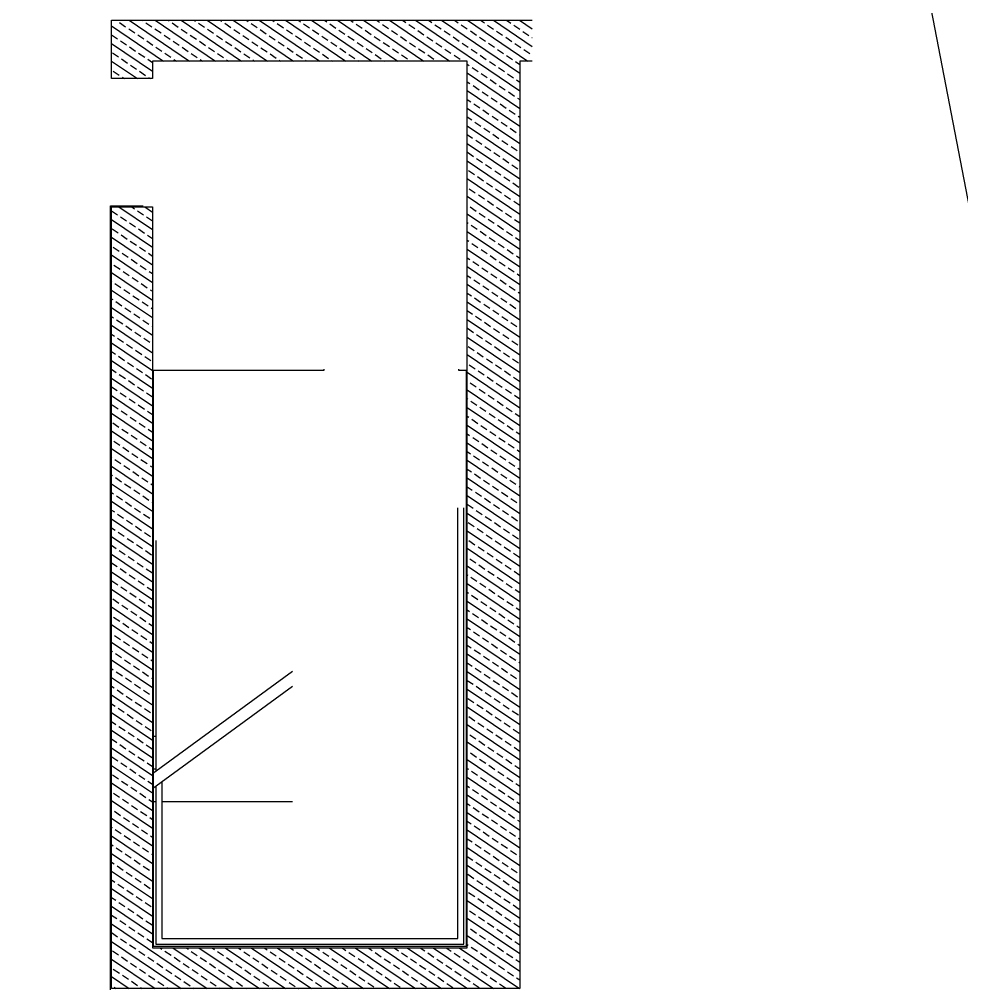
# Model space of a CAD drawing. Header units: centimetres. Extents: x 4942 to 11683, y -41622 to -36787.
# Drawn here: x 7346 to 8154, y -38552 to -37721 of the extents above; entities that cross this region are included whole.
import ezdxf

# ---------------------------------------------------------------- set-up
doc = ezdxf.new("R2010")
doc.units = ezdxf.units.CM
doc.header["$LTSCALE"] = 0.75
doc.header["$MEASUREMENT"] = 0
doc.linetypes.add('1.BLOK_ZK_TASIYICI$0$HIDDEN', pattern=[0.375, 0.25, -0.125])
for name, color, linetype in [('1.BLOK_ZK_TASIYICI$0$V-2_Beam_Above', 8, '1.BLOK_ZK_TASIYICI$0$HIDDEN'), ('V-0_Hatch_Concrete', 252, 'Continuous'), ('V-2_Column', 160, 'Continuous'), ('V-2_Stair', 100, 'Continuous'), ('V-4_Plaster', 223, 'Continuous')]:
    doc.layers.add(name, color=color, linetype=linetype)

msp = doc.modelspace()

# ---------------------------------------------------------------- hatches: boundary and pattern name
at = {"layer": 'V-0_Hatch_Concrete'}
h = msp.add_hatch(dxfattribs=at)
h.set_pattern_fill('ANSI33', color=256, scale=50, angle=-79.07204)
h.set_pattern_definition([(325.927958, (24750.571, 43015.336), (7.0029358, 10.3541726), []), (325.927958, (24752.247, 43006.657), (7.0029358, 10.3541726), [6.25, -3.125])])
h.paths.add_polyline_path([(7775.34, -38551.76), (7775.34, -37756.76), (7785.89, -37756.76), (7785.89, -37721.76), (7425.35, -37721.76), (7425.35, -37771.76), (7460.34, -37771.76), (7460.34, -37756.76), (7730.35, -37756.76), (7730.35, -38516.76), (7460.34, -38516.76), (7460.34, -37881.76), (7425.35, -37881.76), (7425.35, -38551.76)])

# ---------------------------------------------------------------- linework, layer by layer
at = {"layer": '1.BLOK_ZK_TASIYICI$0$V-2_Beam_Above', "color": 1, "linetype": 'ByBlock'}
msp.add_lwpolyline([(7974.83, -36919.02), (8498.22, -39630.67), (5465.89, -40215.96), (4942.5, -37504.31)], close=True, dxfattribs=at)
at = {"layer": 'V-2_Column'}
for points in [[(7785.89, -37756.76), (7775.34, -37756.76), (7775.34, -38551.76), (7425.34, -38551.76), (7425.34, -37881.76), (7460.34, -37881.76), (7460.34, -38516.76), (7730.34, -38516.76), (7730.34, -37756.76), (7460.34, -37756.76), (7460.34, -37771.76), (7425.34, -37771.76), (7425.34, -37721.76), (7785.89, -37721.76)], [(7785.89, -37756.76), (7775.35, -37756.76), (7775.35, -38551.76), (7425.35, -38551.76), (7425.35, -37881.76), (7460.35, -37881.76), (7460.35, -38516.76), (7730.35, -38516.76), (7730.35, -37756.76), (7460.35, -37756.76), (7460.35, -37771.76), (7425.35, -37771.76), (7425.35, -37721.76), (7785.89, -37721.76)]]:
    msp.add_lwpolyline(points, dxfattribs=at)
at = {"layer": 'V-2_Stair'}
for points in [[(7463.34, -38378.02), (7463.34, -38513.76), (7727.34, -38513.76), (7727.34, -38139.76)], [(7468.34, -38374.37), (7468.34, -38508.76), (7722.34, -38508.76), (7722.34, -38139.76)], [(7463.34, -38167.76), (7463.34, -38365.2)], [(7460.34, -38367.4), (7580.34, -38279.7)], [(7460.34, -38380.21), (7580.34, -38292.52)], [(7463.34, -38335.76), (7460.34, -38335.76)], [(7463.34, -38363.76), (7460.34, -38363.76)], [(7463.34, -38391.76), (7460.34, -38391.76)], [(7580.34, -38391.76), (7468.34, -38391.76)]]:
    msp.add_lwpolyline(points, dxfattribs=at)
at = {"layer": 'V-4_Plaster'}
for points in [[(7424.34, -38552.76), (7424.34, -37880.76), (7452.34, -37880.76)], [(7722.84, -38020.76), (7722.84, -38021.76), (7729.34, -38021.76), (7729.34, -38515.76), (7461.34, -38515.76), (7461.34, -38021.76), (7607.54, -38021.76), (7607.54, -38020.76)]]:
    msp.add_lwpolyline(points, dxfattribs=at)

doc.saveas('drawing.dxf')
